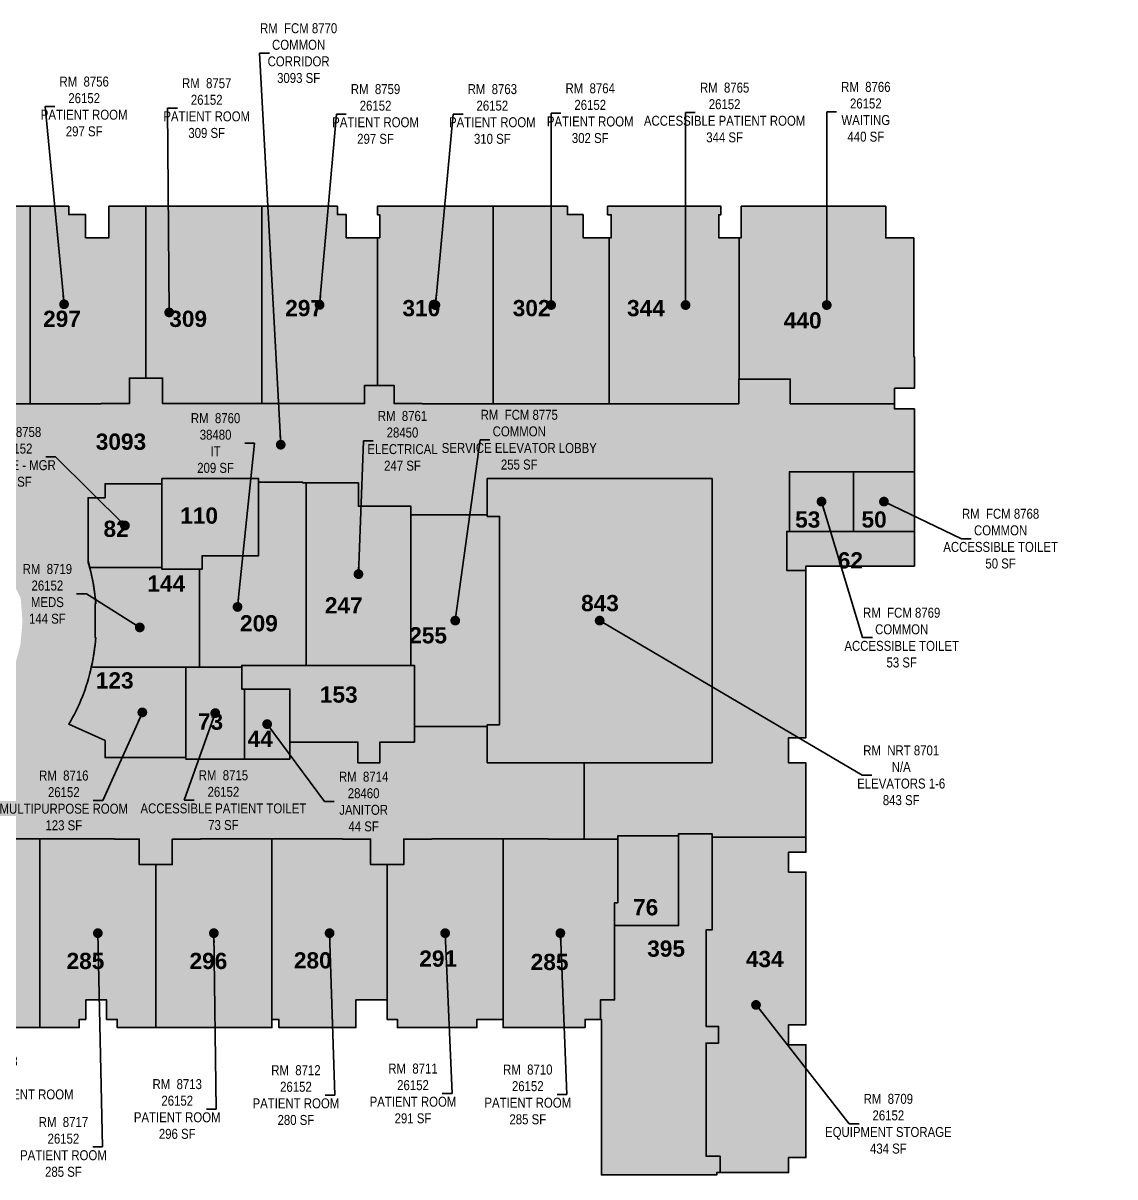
# Model space of a CAD drawing. Header units: inches. Extents: x -414 to 2565, y 1974 to 4508.
# Drawn here: x 1028 to 2565, y 2884 to 4508 of the extents above; entities that cross this region are included whole.
import ezdxf

# ---------------------------------------------------------------- set-up
doc = ezdxf.new("R2010")
doc.units = ezdxf.units.IN
doc.header["$LTSCALE"] = 96
doc.header["$MEASUREMENT"] = 0
doc.layers.get('Defpoints').update_dxf_attribs({"color": 31})
for name, color, linetype in [('0-LABEL', 3, 'Continuous'), ('1-NRT', 200, 'Continuous'), ('1-NRT-PTN', 253, 'Continuous'), ('3-FCM', 190, 'Continuous'), ('3-FCM-PTN', 9, 'Continuous'), ('4-OCC', 6, 'Continuous'), ('4-OCC-PTN', 95, 'Continuous')]:
    doc.layers.add(name, color=color, linetype=linetype)
doc.styles.add('AE-101i$0$Arial_B', font='arialbd.ttf', dxfattribs={"height": 9.132806})
doc.styles.add('ArialN', font='ARIALN.TTF')
doc.dimstyles.new('AB-220', dxfattribs={"dimscale": 220, "dimtxt": 0.070312, "dimasz": 0.0625, "dimexe": 0.0625, "dimexo": 0.125, "dimgap": 0.1875, "dimtad": 0, "dimdec": 4, "dimrnd": 0.0625, "dimzin": 0, "dimdsep": 46, "dimlunit": 4, "dimtxsty": 'ArialN', "dimblk": 'ARCHTICK', "dimcen": 0.0625, "dimclrd": 256, "dimclre": 256, "dimclrt": 256, "dimadec": 0, "dimazin": 0, "dimtfac": 1, "dimtdec": 4, "dimtofl": 0, "dimtmove": 2, "dimatfit": 3, "dimldrblk": 'DOT', "dimfxl": 0, "dimfrac": 2, "dimtolj": 1, "dimtzin": 0, "dimlwd": -1, "dimlwe": -1, "dimarcsym": 0})

# ---------------------------------------------------------------- blocks, each defined once
blk = doc.blocks.new('_ArchTick')
at = {"color": 0, "linetype": 'ByBlock', "const_width": 0.15}
blk.add_lwpolyline([(-0.5, -0.5), (0.5, 0.5)], dxfattribs=at)
blk = doc.blocks.new('_Dot')
at = {"lineweight": -2}
blk.add_line((-0.5, 0), (-1, 0), dxfattribs=at)
at = {"const_width": 0.5}
blk.add_lwpolyline([(-0.25, 0, 1), (0.25, 0, 1)], format="xyb", close=True, dxfattribs=at)
blk = doc.blocks.new('tags08')
at = {"layer": '0-LABEL', "char_height": 14, "attachment_point": 5, "style": 'ArialN'}
for s, insert in [('RM  FCM 8770\\PCOMMON\\PCORRIDOR\\P3093 SF', (1415.6, 4465.9)), ('RM  8756\\P26152\\PPATIENT ROOM\\P297 SF', (1113.7, 4390.8)), ('RM  8757\\P26152\\PPATIENT ROOM\\P309 SF', (1286.2, 4388.5)), ('RM  8759\\P26152\\PPATIENT ROOM\\P297 SF', (1523.9, 4380.2)), ('RM  8763\\P26152\\PPATIENT ROOM\\P310 SF', (1688.3, 4380.2)), ('RM  8764\\P26152\\PPATIENT ROOM\\P302 SF', (1826.1, 4381.3)), ('RM  8765\\P26152\\PACCESSIBLE PATIENT ROOM\\P344 SF', (2015.3, 4382.3)), ('RM  8766\\P26152\\PWAITING\\P440 SF', (2214.1, 4383.3)), ('RM  FCM 8775\\PCOMMON\\PSERVICE ELEVATOR LOBBY\\P255 SF', (1726.2, 3921.7)), ('RM  8760\\P38480\\PIT\\P209 SF', (1298.7, 3917)), ('RM  8761\\P28450\\PELECTRICAL\\P247 SF', (1561.8, 3920.1)), ('RM  8758\\P26152\\POFFICE - MGR\\P82 SF', (1018.5, 3897.5)), ('RM  FCM 8768\\PCOMMON\\PACCESSIBLE TOILET\\P50 SF', (2403.8, 3782.4)), ('RM  8719\\P26152\\PMEDS\\P144 SF', (1061.9, 3704.7)), ('RM  FCM 8769\\PCOMMON\\PACCESSIBLE TOILET\\P53 SF', (2264.6, 3643.1)), ('RM  NRT 8701\\PN/A\\PELEVATORS 1-6\\P843 SF', (2263.9, 3449.3)), ('RM  8716\\P26152\\PMULTIPURPOSE ROOM\\P123 SF', (1085, 3413.9)), ('RM  8715\\P26152\\PACCESSIBLE PATIENT TOILET\\P73 SF', (1309.7, 3414.3)), ('RM  8714\\P28460\\PJANITOR\\P44 SF', (1507.1, 3412.3)), ('RM  8718\\P26152\\PACCESSIBLE PATIENT ROOM\\P383 SF', (985.2, 3011.7)), ('RM  8712\\P26152\\PPATIENT ROOM\\P280 SF', (1411.8, 2999.1)), ('RM  8711\\P26152\\PPATIENT ROOM\\P291 SF', (1576.6, 3001.4)), ('RM  8710\\P26152\\PPATIENT ROOM\\P285 SF', (1738.2, 3000)), ('RM  8713\\P26152\\PPATIENT ROOM\\P296 SF', (1244.7, 2979.5)), ('RM  8709\\P26152\\PEQUIPMENT STORAGE\\P434 SF', (2245.8, 2958.8)), ('RM  8717\\P26152\\PPATIENT ROOM\\P285 SF', (1084.5, 2926.1))]:
    blk.add_mtext(s, dxfattribs=dict(at, insert=insert))
at = {"layer": '0-LABEL', "annotation_type": 0, "has_hookline": 1}
for points, hookline_direction, text_width in [([(1390.4, 3914.7), (1360.6, 4465.9), (1374.4, 4465.9)], 0, 106.7), ([(1085.4, 4112.4), (1058.7, 4390.8), (1072.5, 4390.8)], 0, 119.6), ([(1233.4, 4100.9), (1231.2, 4388.5), (1244.9, 4388.5)], 0, 119.6), ([(925.4, 4102.1), (898, 4380.9), (911.7, 4380.9)], 0, 119.6), ([(1445.1, 4111.5), (1468.9, 4380.2), (1482.7, 4380.2)], 0, 119.6), ([(1608.1, 4111.3), (1633.3, 4380.2), (1647.1, 4380.2)], 0, 119.6), ([(1771.1, 4111.3), (1771.1, 4381.3), (1784.9, 4381.3)], 0, 119.6), ([(1960.3, 4111.3), (1960.3, 4382.3), (1974, 4382.3)], 0, 226), ([(2159.1, 4111.3), (2159.1, 4383.3), (2172.9, 4383.3)], 0, 67.5), ([(1329.6, 3686.3), (1353.7, 3917), (1340, 3917)], 1, 67.5), ([(1499.8, 3732.5), (1506.8, 3920.1), (1520.6, 3920.1)], 0, 97), ([(1636.1, 3667.1), (1671.2, 3921.7), (1685, 3921.7)], 0, 217.5), ([(1171.1, 3800.9), (1073.5, 3897.5), (1059.7, 3897.5)], 1, 109.5), ([(2151.7, 3834.6), (2209.6, 3643.1), (2223.4, 3643.1)], 0, 161), ([(2239.6, 3834.6), (2348.8, 3782.4), (2362.5, 3782.4)], 0, 161), ([(1192, 3657.5), (1116.9, 3704.7), (1103.1, 3704.7)], 1, 67.6), ([(1839.4, 3667.1), (2208.9, 3449.3), (2222.7, 3449.3)], 0, 121.9), ([(1195.6, 3537.9), (1140, 3413.9), (1126.3, 3413.9)], 1, 178.5), ([(1298.2, 3536.9), (1254.7, 3414.3), (1268.5, 3414.3)], 0, 233.2), ([(1371.3, 3521.4), (1452.1, 3412.3), (1465.8, 3412.3)], 0, 68), ([(930.8, 3263.6), (930.2, 3011.7), (943.9, 3011.7)], 0, 226), ([(1133, 3227.1), (1139.5, 2926.1), (1125.7, 2926.1)], 1, 119.6), ([(1296.3, 3227.1), (1299.7, 2979.5), (1286, 2979.5)], 1, 119.6), ([(1459.2, 3227.1), (1466.8, 2999.1), (1453, 2999.1)], 1, 119.6), ([(1621.9, 3227.1), (1631.6, 3001.4), (1617.8, 3001.4)], 1, 119.6), ([(1784.1, 3227.1), (1793.2, 3000), (1779.5, 3000)], 1, 119.6), ([(765.5, 3175.3), (887.6, 2892.7), (901.4, 2892.7)], 0, 119.6), ([(2059.5, 3126.1), (2190.8, 2958.8), (2204.5, 2958.8)], 0, 176.1)]:
    blk.add_leader(points, dimstyle='AB-220', dxfattribs=dict(at, hookline_direction=hookline_direction, text_width=text_width))

msp = doc.modelspace()

# ---------------------------------------------------------------- hatches: boundary and pattern name
at = {"layer": '1-NRT-PTN'}
h = msp.add_hatch(color=256, dxfattribs=at)
h.dxf.hatch_style = 1
h.paths.add_polyline_path([(1279.8, 3739.5), (1223.1, 3739.5), (1223.1, 3867.1), (1359.3, 3867.1), (1359.3, 3758.3), (1279.8, 3758.3)])
h = msp.add_hatch(color=256, dxfattribs=at)
h.dxf.hatch_style = 1
h.paths.add_polyline_path([(1997.6, 3867.1), (1997.6, 3467.1), (1681.2, 3467.1), (1681.2, 3520.5), (1698.6, 3520.5), (1698.6, 3813.7), (1681.2, 3813.7), (1681.2, 3867.1)])
h = msp.add_hatch(color=256, dxfattribs=at)
h.dxf.hatch_style = 1
h.paths.add_polyline_path([(2282.5, 3792.6), (2282.5, 3743.8), (2129.7, 3743.8), (2129.7, 3737.8), (2102.8, 3737.8), (2102.8, 3792.6)])
h = msp.add_hatch(color=256, dxfattribs=at)
h.dxf.hatch_style = 1
h.paths.add_polyline_path([(1578.6, 3604.1), (1578.6, 3496.1), (1530.1, 3496.1), (1530.1, 3467.1), (1499.1, 3467.1), (1499.1, 3496.1), (1403.3, 3496.1), (1403.3, 3570.7), (1335.6, 3570.7), (1335.6, 3604.1)])
h = msp.add_hatch(color=256, dxfattribs=at)
h.dxf.hatch_style = 1
h.paths.add_polyline_path([(1997.6, 3367.1), (1997.6, 3231.6), (1989.2, 3231.6), (1989.2, 3095.8), (2006.8, 3095.8), (2006.8, 3072.3), (1989.2, 3072.3), (1989.2, 2913), (2009, 2913), (2009, 2890), (2004.3, 2890), (2004.3, 2886.8), (1841.8, 2886.8), (1841.8, 3105.7), (1840.5, 3105.7), (1840.5, 3133.2), (1860.5, 3133.2), (1860.5, 3237.7), (1950.6, 3237.7), (1950.6, 3367.1)])
at = {"layer": '3-FCM-PTN'}
h = msp.add_hatch(color=256, dxfattribs=at)
h.dxf.hatch_style = 1
edge = h.paths.add_edge_path()
edge.add_arc((865.4, 3662.1), 265.3, 346.8175, 355.9138)
edge.add_line((1130, 3643.2), (1130, 3643.2))
edge.add_line((1130, 3643.2), (1129.1, 3643.3))
edge.add_line((1129.1, 3643.3), (1129.1, 3690.8))
edge.add_line((1129.1, 3690.8), (1130, 3690.9))
edge.add_arc((844.3, 3669.4), 286.5, 4.3007, 15.1537)
edge.add_arc((830.6, 3667.1), 300.4, 14.9027, 16.1646)
edge.add_line((1119.1, 3750.7), (1119.1, 3840))
edge.add_line((1119.1, 3840), (1143.2, 3840))
edge.add_line((1143.2, 3840), (1143.2, 3859.8))
edge.add_line((1143.2, 3859.8), (1223.1, 3859.8))
edge.add_line((1223.1, 3859.8), (1223.1, 3867.1))
edge.add_line((1223.1, 3867.1), (1359.3, 3867.1))
edge.add_line((1359.3, 3867.1), (1359.3, 3862.2))
edge.add_line((1359.3, 3862.2), (1421.3, 3862.2))
edge.add_line((1421.3, 3862.2), (1421.3, 3861))
edge.add_line((1421.3, 3861), (1499.8, 3861))
edge.add_line((1499.8, 3861), (1499.8, 3828))
edge.add_line((1499.8, 3828), (1573.7, 3828))
edge.add_line((1573.7, 3828), (1573.7, 3816.1))
edge.add_line((1573.7, 3816.1), (1681.2, 3816.1))
edge.add_line((1681.2, 3816.1), (1681.2, 3867.1))
edge.add_line((1681.2, 3867.1), (1997.6, 3867.1))
edge.add_line((1997.6, 3867.1), (1997.6, 3467.1))
edge.add_line((1997.6, 3467.1), (1817.8, 3467.1))
edge.add_line((1817.8, 3467.1), (1817.8, 3359.6))
edge.add_line((1817.8, 3359.6), (1864.8, 3359.6))
edge.add_line((1864.8, 3359.6), (1864.8, 3364))
edge.add_line((1864.8, 3364), (1950.6, 3364))
edge.add_line((1950.6, 3364), (1950.6, 3367.1))
edge.add_line((1950.6, 3367.1), (1997.6, 3367.1))
edge.add_line((1997.6, 3367.1), (1997.6, 3362.2))
edge.add_line((1997.6, 3362.2), (2129.7, 3362.2))
edge.add_line((2129.7, 3362.2), (2129.7, 3466.8))
edge.add_line((2129.7, 3466.8), (2105.3, 3466.8))
edge.add_line((2105.3, 3466.8), (2105.3, 3502.2))
edge.add_line((2105.3, 3502.2), (2129.7, 3502.2))
edge.add_line((2129.7, 3502.2), (2129.7, 3737.8))
edge.add_line((2129.7, 3737.8), (2102.8, 3737.8))
edge.add_line((2102.8, 3737.8), (2102.8, 3792.6))
edge.add_line((2102.8, 3792.6), (2106.6, 3792.6))
edge.add_line((2106.6, 3792.6), (2106.6, 3876.6))
edge.add_line((2106.6, 3876.6), (2282.5, 3876.6))
edge.add_line((2282.5, 3876.6), (2282.5, 3965.1))
edge.add_line((2282.5, 3965.1), (2254.6, 3965.1))
edge.add_line((2254.6, 3965.1), (2254.6, 3972.3))
edge.add_line((2254.6, 3972.3), (2107.7, 3972.3))
edge.add_line((2107.7, 3972.3), (2107.7, 4007))
edge.add_line((2107.7, 4007), (2035.2, 4007))
edge.add_line((2035.2, 4007), (2035.2, 3972.3))
edge.add_line((2035.2, 3972.3), (1626.2, 3972.3))
edge.add_line((1626.2, 3972.3), (1589.5, 3972.3))
edge.add_line((1589.5, 3972.3), (1589.5, 3972.6))
edge.add_line((1589.5, 3972.6), (1550, 3972.6))
edge.add_line((1550, 3972.6), (1550, 3998.1))
edge.add_line((1550, 3998.1), (1508.5, 3998.1))
edge.add_line((1508.5, 3998.1), (1508.5, 3972.6))
edge.add_line((1508.5, 3972.6), (1299.3, 3972.6))
edge.add_line((1299.3, 3972.6), (1224, 3972.6))
edge.add_line((1224, 3972.6), (1224, 4008.6))
edge.add_line((1224, 4008.6), (1177.3, 4008.6))
edge.add_line((1177.3, 4008.6), (1177.3, 3972.6))
edge.add_line((1177.3, 3972.6), (1137.8, 3972.6))
edge.add_line((1137.8, 3972.6), (1137.8, 3972.3))
edge.add_line((1137.8, 3972.3), (937.5, 3972.3))
edge.add_line((937.5, 3972.3), (937.5, 3972.6))
edge.add_line((937.5, 3972.6), (828.5, 3972.6))
edge.add_line((828.5, 3972.6), (796, 3966.8))
edge.add_line((796, 3966.8), (794.2, 3966.5))
edge.add_line((794.2, 3966.5), (794.4, 3965.4))
edge.add_line((794.4, 3965.4), (790.4, 3964.6))
edge.add_line((790.4, 3964.6), (739.9, 3954.5))
edge.add_line((739.9, 3954.5), (737, 3953.9))
edge.add_line((737, 3953.9), (734, 3953.2))
edge.add_line((734, 3953.2), (731, 3952.4))
edge.add_line((731, 3952.4), (727.7, 3951.4))
edge.add_line((727.7, 3951.4), (678.8, 3936.8))
edge.add_line((678.8, 3936.8), (674.8, 3935.6))
edge.add_line((674.8, 3935.6), (674.4, 3936.8))
edge.add_line((674.4, 3936.8), (670.8, 3936))
edge.add_line((670.8, 3936), (663.8, 3932.6))
edge.add_arc((-3126.9, 11874.6), 8800.2, 295.37872, 295.5149, ccw=False)
edge.add_line((644.9, 3923.6), (639, 3920.8))
edge.add_arc((898.8, 3296.6), 676.1, 112.5939, 115.9887)
edge.add_line((602.5, 3904.3), (651.6, 3803.3))
edge.add_arc((811.9, 3474.7), 365.6, 115.62, 116.0015, ccw=False)
edge.add_arc((896.6, 3301.1), 558.7, 110.3623, 115.7517, ccw=False)
edge.add_line((702.2, 3824.9), (701.7, 3826.1))
edge.add_line((701.7, 3826.1), (705.4, 3827.3))
edge.add_line((705.4, 3827.3), (742.5, 3839.3))
edge.add_line((742.5, 3839.3), (746.2, 3840.5))
edge.add_line((746.2, 3840.5), (750.7, 3840.4))
edge.add_arc((909.1, 3250.8), 610.6, 100.7421, 105.0366, ccw=False)
edge.add_line((795.3, 3850.6), (793.7, 3857.7))
edge.add_arc((829.2, 3664.7), 196.1, 43.5973, 100.4107, ccw=False)
edge.add_arc((829.3, 3664.9), 196, 28.9694, 43.591, ccw=False)
edge.add_arc((802.6, 3647.9), 227.6, 13.066, 29.4666, ccw=False)
edge.add_line((1024.3, 3699.3), (1026.9, 3666))
edge.add_line((1026.9, 3666), (1023.9, 3632.8))
edge.add_line((1023.9, 3632.8), (1015.3, 3600.5))
edge.add_line((1015.3, 3600.5), (1001.4, 3570.2))
edge.add_line((1001.4, 3570.2), (982.5, 3542.7))
edge.add_line((982.5, 3542.7), (959.3, 3518.8))
edge.add_line((959.3, 3518.8), (932.3, 3499.1))
edge.add_line((932.3, 3499.1), (902.4, 3484.3))
edge.add_line((902.4, 3484.3), (870, 3474.6))
edge.add_line((870, 3474.6), (870, 3477.8))
edge.add_line((870, 3477.8), (866.3, 3477.8))
edge.add_line((866.3, 3477.8), (866.3, 3359.8))
edge.add_line((866.3, 3359.8), (880.1, 3359.8))
edge.add_line((880.1, 3359.8), (880.1, 3353.2))
edge.add_line((880.1, 3353.2), (920.5, 3353.2))
edge.add_line((920.5, 3353.2), (920.5, 3359.8))
edge.add_line((920.5, 3359.8), (1156.2, 3359.8))
edge.add_line((1156.2, 3359.8), (1156.2, 3359.6))
edge.add_line((1156.2, 3359.6), (1191.2, 3359.6))
edge.add_line((1191.2, 3359.6), (1191.2, 3323.6))
edge.add_line((1191.2, 3323.6), (1237.8, 3323.6))
edge.add_line((1237.8, 3323.6), (1237.8, 3359.6))
edge.add_line((1237.8, 3359.6), (1277.3, 3359.6))
edge.add_line((1277.3, 3359.6), (1277.3, 3359.8))
edge.add_line((1277.3, 3359.8), (1477.4, 3359.8))
edge.add_line((1477.4, 3359.8), (1477.4, 3359.6))
edge.add_line((1477.4, 3359.6), (1516.9, 3359.6))
edge.add_line((1516.9, 3359.6), (1516.9, 3323.6))
edge.add_line((1516.9, 3323.6), (1563.5, 3323.6))
edge.add_line((1563.5, 3323.6), (1563.5, 3359.6))
edge.add_line((1563.5, 3359.6), (1603, 3359.6))
edge.add_line((1603, 3359.6), (1603, 3359.8))
edge.add_line((1603, 3359.8), (1817.8, 3359.6))
edge.add_line((1817.8, 3359.6), (1817.8, 3467.1))
edge.add_line((1817.8, 3467.1), (1681.2, 3467.1))
edge.add_line((1681.2, 3467.1), (1681.2, 3518))
edge.add_line((1681.2, 3518), (1578.6, 3518))
edge.add_line((1578.6, 3518), (1578.6, 3496.1))
edge.add_line((1578.6, 3496.1), (1530.1, 3496.1))
edge.add_line((1530.1, 3496.1), (1530.1, 3467.1))
edge.add_line((1530.1, 3467.1), (1499.1, 3467.1))
edge.add_line((1499.1, 3467.1), (1499.1, 3496.1))
edge.add_line((1499.1, 3496.1), (1403.3, 3496.1))
edge.add_line((1403.3, 3496.1), (1403.3, 3472.2))
edge.add_line((1403.3, 3472.2), (1339.3, 3472.2))
edge.add_line((1339.3, 3472.2), (1335.6, 3472.2))
edge.add_line((1335.6, 3472.2), (1257, 3472.2))
edge.add_line((1257, 3472.2), (1257, 3474.3))
edge.add_line((1257, 3474.3), (1143.1, 3474.3))
edge.add_line((1143.1, 3474.3), (1143.1, 3498.3))
edge.add_line((1143.1, 3498.3), (1092.1, 3521.2))
edge.add_arc((866.8, 3656.1), 262.6, 329.082, 348.0237)
h = msp.add_hatch(color=256, dxfattribs=at)
h.dxf.hatch_style = 1
h.paths.add_polyline_path([(2282.5, 3876.6), (2282.5, 3792.6), (2196.7, 3792.6), (2196.7, 3876.6)])
h.paths.add_polyline_path([(2196.7, 3876.6), (2196.7, 3792.6), (2106.6, 3792.6), (2106.6, 3876.6)])
h = msp.add_hatch(color=256, dxfattribs=at)
h.dxf.hatch_style = 1
h.paths.add_polyline_path([(1681.2, 3816.1), (1573.7, 3816.1), (1573.7, 3604.1), (1578.6, 3604.1), (1578.6, 3518), (1681.2, 3518), (1681.2, 3520.5), (1698.6, 3520.5), (1698.6, 3813.7), (1681.2, 3813.7)])
h = msp.add_hatch(color=256, dxfattribs=at)
h.dxf.hatch_style = 1
h.paths.add_polyline_path([(1950.6, 3364), (1950.6, 3237.7), (1860.5, 3237.7), (1860.5, 3270), (1864.8, 3270), (1864.8, 3364)])
at = {"layer": '4-OCC-PTN'}
h = msp.add_hatch(color=26, dxfattribs=at)
h.dxf.hatch_style = 1
h.paths.add_polyline_path([(1037.6, 3972.3), (937.5, 3972.3), (937.5, 3972.6), (881.1, 3972.6), (881.1, 4004.6), (874.5, 4004.6), (874.5, 4206), (877.7, 4206), (877.7, 4238.3), (879.1, 4238.4), (878.6, 4250.3), (1037.6, 4250.3)])
h = msp.add_hatch(color=26, dxfattribs=at)
h.dxf.hatch_style = 1
h.paths.add_polyline_path([(1190.8, 4008.6), (1177.3, 4008.6), (1177.3, 3972.6), (1137.8, 3972.6), (1137.8, 3972.3), (1037.6, 3972.3), (1037.6, 4250.3), (1040.6, 4250.3), (1092.1, 4250.3), (1092.1, 4238.6), (1115.7, 4238.6), (1115.7, 4206), (1148.6, 4206), (1148.6, 4250.3), (1200.6, 4250.3), (1200.6, 4067.3), (1200.6, 4008.6)])
h = msp.add_hatch(color=26, dxfattribs=at)
h.dxf.hatch_style = 1
h.paths.add_polyline_path([(1363.6, 3972.6), (1224, 3972.6), (1224, 4008.6), (1210.5, 4008.6), (1200.6, 4008.6), (1200.6, 4067.3), (1200.6, 4250.3), (1363.6, 4250.3)])
h = msp.add_hatch(color=26, dxfattribs=at)
h.dxf.hatch_style = 1
h.paths.add_polyline_path([(1526.6, 3998.1), (1508.5, 3998.1), (1508.5, 3972.6), (1363.6, 3972.6), (1363.6, 4250.3), (1470.1, 4250.3), (1470.1, 4238.6), (1482.7, 4238.6), (1482.7, 4206), (1526.6, 4206)])
h = msp.add_hatch(color=26, dxfattribs=at)
h.dxf.hatch_style = 1
h.paths.add_polyline_path([(1689.6, 4250.3), (1689.6, 3972.3), (1589.5, 3972.3), (1589.5, 3972.6), (1550, 3972.6), (1550, 3998.1), (1526.6, 3998.1), (1526.6, 4206), (1529.7, 4206), (1529.7, 4238.5), (1526.6, 4238.5), (1526.6, 4250.3)])
h = msp.add_hatch(color=26, dxfattribs=at)
h.dxf.hatch_style = 1
h.paths.add_polyline_path([(1852.6, 3972.3), (1689.6, 3972.3), (1689.6, 4250.3), (1794.1, 4250.3), (1794.1, 4238.6), (1816, 4238.6), (1816, 4206), (1852.6, 4206)])
h = msp.add_hatch(color=26, dxfattribs=at)
h.dxf.hatch_style = 1
h.paths.add_polyline_path([(2035.8, 4206), (2035.8, 4007), (2035.2, 4007), (2035.2, 3972.3), (1855.7, 3972.3), (1852.6, 3972.3), (1852.6, 4206), (1855.7, 4206), (1855.7, 4238.5), (1850.6, 4238.5), (1850.6, 4250.3), (2010.1, 4250.3), (2010.1, 4238.5), (2007, 4238.5), (2007, 4206)])
h = msp.add_hatch(color=26, dxfattribs=at)
h.dxf.hatch_style = 1
h.paths.add_polyline_path([(2281.5, 4205.7), (2281.5, 4038.6), (2282.5, 4038.6), (2282.5, 3994.1), (2254.6, 3994.1), (2254.6, 3972.3), (2107.7, 3972.3), (2107.7, 4007), (2035.8, 4007), (2035.8, 4206), (2038.8, 4206), (2038.8, 4250.3), (2242.1, 4250.3), (2242.1, 4205.7)])
h = msp.add_hatch(color=26, dxfattribs=at)
h.dxf.hatch_style = 1
h.paths.add_polyline_path([(1223.1, 3859.8), (1223.1, 3741.9), (1121.5, 3741.9), (1119.1, 3750.7), (1119.1, 3840), (1143.2, 3840), (1143.2, 3859.8)])
h = msp.add_hatch(color=91, dxfattribs=at)
h.dxf.hatch_style = 1
h.paths.add_polyline_path([(1359.3, 3862.2), (1421.3, 3862.2), (1421.3, 3861), (1426, 3861), (1426, 3604.1), (1408.6, 3604.1), (1335.6, 3604.1), (1335.6, 3601.6), (1276.2, 3601.6), (1276.2, 3739.5), (1279.8, 3739.5), (1279.8, 3758.3), (1359.3, 3758.3)])
h = msp.add_hatch(color=55, dxfattribs=at)
h.dxf.hatch_style = 1
h.paths.add_polyline_path([(1573.7, 3828), (1573.7, 3604.1), (1426, 3604.1), (1426, 3861), (1499.8, 3861), (1499.8, 3828)])
h = msp.add_hatch(color=26, dxfattribs=at)
h.dxf.hatch_style = 1
edge = h.paths.add_edge_path()
edge.add_line((1130, 3643.2), (1129.1, 3643.3))
edge.add_line((1129.1, 3643.3), (1129.1, 3690.8))
edge.add_line((1129.1, 3690.8), (1130, 3690.9))
edge.add_arc((830.6, 3667.1), 300.4, 4.5518, 14.4221)
edge.add_line((1121.5, 3741.9), (1223.1, 3741.9))
edge.add_line((1223.1, 3741.9), (1223.1, 3739.5))
edge.add_line((1223.1, 3739.5), (1276.2, 3739.5))
edge.add_line((1276.2, 3739.5), (1276.2, 3601.6))
edge.add_line((1276.2, 3601.6), (1123.7, 3601.6))
edge.add_line((1123.7, 3601.6), (1124.3, 3604.1))
edge.add_arc((830.6, 3667.1), 300.4, 347.8928, 355.4485)
h = msp.add_hatch(color=26, dxfattribs=at)
h.dxf.hatch_style = 1
edge = h.paths.add_edge_path()
edge.add_line((1123.7, 3601.6), (1257, 3601.6))
edge.add_line((1257, 3601.6), (1257, 3474.3))
edge.add_line((1257, 3474.3), (1143.1, 3474.3))
edge.add_line((1143.1, 3474.3), (1143.1, 3498.3))
edge.add_line((1143.1, 3498.3), (1092.1, 3521.2))
edge.add_arc((866.8, 3656.1), 262.6, 329.082, 348.0237)
h = msp.add_hatch(color=26, dxfattribs=at)
h.dxf.hatch_style = 1
h.paths.add_polyline_path([(1339.3, 3570.7), (1339.3, 3472.2), (1257, 3472.2), (1257, 3601.6), (1335.6, 3601.6), (1335.6, 3570.7)])
h = msp.add_hatch(color=201, dxfattribs=at)
h.dxf.hatch_style = 1
h.paths.add_polyline_path([(1403.3, 3570.7), (1403.3, 3472.2), (1339.3, 3472.2), (1339.3, 3570.7)])
h = msp.add_hatch(color=26, dxfattribs=at)
h.dxf.hatch_style = 1
h.paths.add_polyline_path([(1051.5, 3359.8), (1051.5, 3094.3), (936.2, 3094.3), (936.2, 3105.7), (904.7, 3105.7), (904.7, 3131), (930.1, 3156.5), (913.1, 3173.5), (905.1, 3165.5), (748.1, 3322.5), (776.6, 3350.9), (781.7, 3350.9), (781.7, 3359.6), (846.2, 3359.6), (846.2, 3359.8), (880.1, 3359.8), (880.1, 3353.2), (920.5, 3353.2), (920.5, 3359.8)])
h = msp.add_hatch(color=26, dxfattribs=at)
h.dxf.hatch_style = 1
h.paths.add_polyline_path([(1191.2, 3359.6), (1191.2, 3323.6), (1214.5, 3323.6), (1214.5, 3094.3), (1160.2, 3094.3), (1160.2, 3105.7), (1145.2, 3105.7), (1145.2, 3133.2), (1115.9, 3133.2), (1116, 3105.7), (1106.7, 3105.7), (1106.7, 3094.3), (1051.5, 3094.3), (1051.5, 3359.8), (1156.2, 3359.8), (1156.2, 3359.6)])
h = msp.add_hatch(color=26, dxfattribs=at)
h.dxf.hatch_style = 1
h.paths.add_polyline_path([(1378.1, 3359.8), (1378.1, 3094.3), (1214.5, 3094.3), (1214.5, 3323.6), (1237.8, 3323.6), (1237.8, 3359.6), (1277.3, 3359.6), (1277.3, 3359.8), (1314.1, 3359.8)])
h = msp.add_hatch(color=26, dxfattribs=at)
h.dxf.hatch_style = 1
h.paths.add_polyline_path([(1516.9, 3359.6), (1516.9, 3323.6), (1540.2, 3323.6), (1540.2, 3133.2), (1496.2, 3133.2), (1496.2, 3094.3), (1387.9, 3094.3), (1387.9, 3105.7), (1378.1, 3105.7), (1378.1, 3359.8), (1477.4, 3359.8), (1477.4, 3359.6)])
h = msp.add_hatch(color=26, dxfattribs=at)
h.dxf.hatch_style = 1
h.paths.add_polyline_path([(1703.5, 3359.8), (1703.5, 3105.7), (1666.7, 3105.7), (1666.7, 3094.3), (1554.7, 3094.3), (1554.7, 3105.7), (1540.2, 3105.7), (1540.2, 3323.6), (1563.5, 3323.6), (1563.5, 3359.6), (1603, 3359.6), (1603, 3359.8), (1639.8, 3359.8)])
h = msp.add_hatch(color=26, dxfattribs=at)
h.dxf.hatch_style = 1
h.paths.add_polyline_path([(1864.8, 3359.6), (1864.8, 3270), (1860.5, 3270), (1860.5, 3133.2), (1840.5, 3133.2), (1840.5, 3105.7), (1818.8, 3105.7), (1818.8, 3094.3), (1703.5, 3094.3), (1703.5, 3359.8), (1767, 3359.8), (1767, 3359.6), (1808.2, 3359.6)])
h = msp.add_hatch(color=26, dxfattribs=at)
h.dxf.hatch_style = 1
h.paths.add_polyline_path([(2129.7, 3362.2), (2129.7, 3341.1), (2105.3, 3341.1), (2105.3, 3313.1), (2129.7, 3313.1), (2129.7, 3098.1), (2105.3, 3098.1), (2105.3, 3070.1), (2129.7, 3070.1), (2129.7, 2911.3), (2105.3, 2911.3), (2105.3, 2890), (2009, 2890), (2009, 2913), (1989.2, 2913), (1989.2, 3072.3), (2006.8, 3072.3), (2006.8, 3095.8), (1989.2, 3095.8), (1989.2, 3231.6), (1997.6, 3231.6), (1997.6, 3362.2)])

# ---------------------------------------------------------------- linework, layer by layer
at = {"layer": '1-NRT'}
msp.add_lwpolyline([(1279.8, 3739.5), (1223.1, 3739.5), (1223.1, 3867.1), (1359.3, 3867.1), (1359.3, 3758.3), (1279.8, 3758.3), (1279.8, 3739.5)], dxfattribs=at)
for points in [[(1997.6, 3867.1), (1997.6, 3467.1), (1681.2, 3467.1), (1681.2, 3520.5), (1698.6, 3520.5), (1698.6, 3813.7), (1681.2, 3813.7), (1681.2, 3867.1)], [(2282.5, 3792.6), (2282.5, 3743.8), (2129.7, 3743.8), (2129.7, 3737.8), (2102.8, 3737.8), (2102.8, 3792.6)], [(1578.6, 3604.1), (1578.6, 3496.1), (1530.1, 3496.1), (1530.1, 3467.1), (1499.1, 3467.1), (1499.1, 3496.1), (1403.3, 3496.1), (1403.3, 3570.7), (1335.6, 3570.7), (1335.6, 3604.1)], [(1997.6, 3367.1), (1997.6, 3231.6), (1989.2, 3231.6), (1989.2, 3095.8), (2006.8, 3095.8), (2006.8, 3072.3), (1989.2, 3072.3), (1989.2, 2913), (2009, 2913), (2009, 2890), (2004.3, 2890), (2004.3, 2886.8), (1841.8, 2886.8), (1841.8, 3105.7), (1840.5, 3105.7), (1840.5, 3133.2), (1860.5, 3133.2), (1860.5, 3237.7), (1950.6, 3237.7), (1950.6, 3367.1)]]:
    msp.add_lwpolyline(points, close=True, dxfattribs=at)
at = {"layer": '3-FCM'}
msp.add_lwpolyline([(920.5, 3359.8), (1156.2, 3359.8), (1156.2, 3359.6), (1191.2, 3359.6), (1191.2, 3323.6), (1237.8, 3323.6), (1237.8, 3359.6), (1277.3, 3359.6), (1277.3, 3359.8), (1477.4, 3359.8), (1477.4, 3359.6), (1516.9, 3359.6), (1516.9, 3323.6), (1563.5, 3323.6), (1563.5, 3359.6), (1603, 3359.6), (1603, 3359.8), (1817.8, 3359.6), (1817.8, 3467.1), (1681.2, 3467.1), (1681.2, 3518), (1578.6, 3518), (1578.6, 3496.1), (1530.1, 3496.1), (1530.1, 3467.1), (1499.1, 3467.1), (1499.1, 3496.1), (1403.3, 3496.1), (1403.3, 3472.2), (1339.3, 3472.2), (1335.6, 3472.2), (1257, 3472.2), (1257, 3474.3), (1143.1, 3474.3), (1143.1, 3498.3), (1092.1, 3521.2, 0.082838), (1123.7, 3601.6, 0.039711), (1130, 3643.2), (1130, 3643.2), (1129.1, 3643.3), (1129.1, 3690.8), (1130, 3690.9, 0.047391), (1120.8, 3744.3, 0.005506), (1119.1, 3750.7), (1119.1, 3840), (1143.2, 3840), (1143.2, 3859.8), (1223.1, 3859.8), (1223.1, 3867.1), (1359.3, 3867.1), (1359.3, 3862.2), (1421.3, 3862.2), (1421.3, 3861), (1499.8, 3861), (1499.8, 3828), (1573.7, 3828), (1573.7, 3816.1), (1681.2, 3816.1), (1681.2, 3867.1), (1997.6, 3867.1), (1997.6, 3467.1), (1817.8, 3467.1), (1817.8, 3359.6), (1864.8, 3359.6), (1864.8, 3364), (1950.6, 3364), (1950.6, 3367.1), (1997.6, 3367.1), (1997.6, 3362.2), (2129.7, 3362.2), (2129.7, 3466.8), (2105.3, 3466.8), (2105.3, 3502.2), (2129.7, 3502.2), (2129.7, 3737.8), (2102.8, 3737.8), (2102.8, 3792.6), (2106.6, 3792.6), (2106.6, 3876.6), (2282.5, 3876.6), (2282.5, 3965.1), (2254.6, 3965.1), (2254.6, 3972.3), (2107.7, 3972.3), (2107.7, 4007), (2035.2, 4007), (2035.2, 3972.3), (1626.2, 3972.3), (1589.5, 3972.3), (1589.5, 3972.6), (1550, 3972.6), (1550, 3998.1), (1508.5, 3998.1), (1508.5, 3972.6), (1299.3, 3972.6), (1224, 3972.6), (1224, 4008.6), (1177.3, 4008.6), (1177.3, 3972.6), (1137.8, 3972.6), (1137.8, 3972.3), (937.5, 3972.3)], format="xyb", dxfattribs=at)
for points in [[(2196.7, 3876.6), (2196.7, 3792.6), (2106.6, 3792.6), (2106.6, 3876.6)], [(2282.5, 3876.6), (2282.5, 3792.6), (2196.7, 3792.6), (2196.7, 3876.6)], [(1681.2, 3816.1), (1573.7, 3816.1), (1573.7, 3604.1), (1578.6, 3604.1), (1578.6, 3518), (1681.2, 3518), (1681.2, 3520.5), (1698.6, 3520.5), (1698.6, 3813.7), (1681.2, 3813.7)], [(1950.6, 3364), (1950.6, 3237.7), (1860.5, 3237.7), (1860.5, 3270), (1864.8, 3270), (1864.8, 3364)]]:
    msp.add_lwpolyline(points, close=True, dxfattribs=at)
at = {"layer": '4-OCC'}
msp.add_line((1375.1, 3359.8), (1381.2, 3359.8), dxfattribs=at)
for points in [[(1037.6, 3972.3), (937.5, 3972.3), (937.5, 3972.6), (881.1, 3972.6), (881.1, 4004.6), (874.5, 4004.6), (874.5, 4206), (877.7, 4206), (877.7, 4238.3), (879.1, 4238.4), (878.6, 4250.3), (1037.6, 4250.3)], [(1190.8, 4008.6), (1177.3, 4008.6), (1177.3, 3972.6), (1137.8, 3972.6), (1137.8, 3972.3), (1037.6, 3972.3), (1037.6, 4250.3), (1040.6, 4250.3), (1092.1, 4250.3), (1092.1, 4238.6), (1115.7, 4238.6), (1115.7, 4206), (1148.6, 4206), (1148.6, 4250.3), (1200.6, 4250.3), (1200.6, 4067.3), (1200.6, 4008.6)], [(1363.6, 3972.6), (1224, 3972.6), (1224, 4008.6), (1210.5, 4008.6), (1200.6, 4008.6), (1200.6, 4067.3), (1200.6, 4250.3), (1363.6, 4250.3)], [(1689.6, 4250.3), (1689.6, 3972.3), (1589.5, 3972.3), (1589.5, 3972.6), (1550, 3972.6), (1550, 3998.1), (1526.6, 3998.1), (1526.6, 4206), (1529.7, 4206), (1529.7, 4238.5), (1526.6, 4238.5), (1526.6, 4250.3)], [(1852.6, 3972.3), (1689.6, 3972.3), (1689.6, 4250.3), (1794.1, 4250.3), (1794.1, 4238.6), (1816, 4238.6), (1816, 4206), (1852.6, 4206)], [(2035.8, 4206), (2035.8, 4007), (2035.2, 4007), (2035.2, 3972.3), (1855.7, 3972.3), (1852.6, 3972.3), (1852.6, 4206), (1855.7, 4206), (1855.7, 4238.5), (1850.6, 4238.5), (1850.6, 4250.3), (2010.1, 4250.3), (2010.1, 4238.5), (2007, 4238.5), (2007, 4206)], [(2281.5, 4205.7), (2281.5, 4038.6), (2282.5, 4038.6), (2282.5, 3994.1), (2254.6, 3994.1), (2254.6, 3972.3), (2107.7, 3972.3), (2107.7, 4007), (2035.8, 4007), (2035.8, 4206), (2038.8, 4206), (2038.8, 4250.3), (2242.1, 4250.3), (2242.1, 4205.7)], [(1223.1, 3859.8), (1223.1, 3741.9), (1121.5, 3741.9), (1119.1, 3750.7), (1119.1, 3840), (1143.2, 3840), (1143.2, 3859.8)], [(1359.3, 3862.2), (1421.3, 3862.2), (1421.3, 3861), (1426, 3861), (1426, 3604.1), (1408.6, 3604.1), (1335.6, 3604.1), (1335.6, 3601.6), (1276.2, 3601.6), (1276.2, 3739.5), (1279.8, 3739.5), (1279.8, 3758.3), (1359.3, 3758.3)], [(1573.7, 3828), (1573.7, 3604.1), (1426, 3604.1), (1426, 3861), (1499.8, 3861), (1499.8, 3828)], [(1339.3, 3570.7), (1339.3, 3472.2), (1257, 3472.2), (1257, 3601.6), (1335.6, 3601.6), (1335.6, 3570.7), (1339.3, 3570.7)], [(1403.3, 3570.7), (1403.3, 3472.2), (1339.3, 3472.2), (1339.3, 3570.7)], [(1051.5, 3359.8), (1051.5, 3094.3), (936.2, 3094.3), (936.2, 3105.7), (904.7, 3105.7), (904.7, 3131), (930.1, 3156.5), (913.1, 3173.5), (905.1, 3165.5), (748.1, 3322.5), (776.6, 3350.9), (781.7, 3350.9), (781.7, 3359.6), (846.2, 3359.6), (846.2, 3359.8), (880.1, 3359.8), (880.1, 3353.2), (920.5, 3353.2), (920.5, 3359.8)], [(1191.2, 3359.6), (1191.2, 3323.6), (1214.5, 3323.6), (1214.5, 3094.3), (1160.2, 3094.3), (1160.2, 3105.7), (1145.2, 3105.7), (1145.2, 3133.2), (1115.9, 3133.2), (1116, 3105.7), (1106.7, 3105.7), (1106.7, 3094.3), (1051.5, 3094.3), (1051.5, 3359.8), (1156.2, 3359.8), (1156.2, 3359.6), (1156.2, 3359.6)], [(1378.1, 3359.8), (1378.1, 3094.3), (1214.5, 3094.3), (1214.5, 3323.6), (1237.8, 3323.6), (1237.8, 3359.6), (1277.3, 3359.6), (1277.3, 3359.8), (1314.1, 3359.8)], [(1516.9, 3359.6), (1516.9, 3323.6), (1540.2, 3323.6), (1540.2, 3133.2), (1496.2, 3133.2), (1496.2, 3094.3), (1387.9, 3094.3), (1387.9, 3105.7), (1378.1, 3105.7), (1378.1, 3359.8), (1477.4, 3359.8), (1477.4, 3359.6)], [(1703.5, 3359.8), (1703.5, 3105.7), (1666.7, 3105.7), (1666.7, 3094.3), (1554.7, 3094.3), (1554.7, 3105.7), (1540.2, 3105.7), (1540.2, 3323.6), (1563.5, 3323.6), (1563.5, 3359.6), (1603, 3359.6), (1603, 3359.8), (1639.8, 3359.8)], [(1864.8, 3359.6), (1864.8, 3270), (1860.5, 3270), (1860.5, 3133.2), (1840.5, 3133.2), (1840.5, 3105.7), (1818.8, 3105.7), (1818.8, 3094.3), (1703.5, 3094.3), (1703.5, 3359.8), (1767, 3359.8), (1767, 3359.6), (1808.2, 3359.6)], [(2129.7, 3362.2), (2129.7, 3341.1), (2105.3, 3341.1), (2105.3, 3313.1), (2129.7, 3313.1), (2129.7, 3098.1), (2105.3, 3098.1), (2105.3, 3070.1), (2129.7, 3070.1), (2129.7, 2911.3), (2105.3, 2911.3), (2105.3, 2890), (2009, 2890), (2009, 2913), (1989.2, 2913), (1989.2, 3072.3), (2006.8, 3072.3), (2006.8, 3095.8), (1989.2, 3095.8), (1989.2, 3231.6), (1997.6, 3231.6), (1997.6, 3362.2)]]:
    msp.add_lwpolyline(points, close=True, dxfattribs=at)
msp.add_lwpolyline([(1526.6, 3998.1), (1508.5, 3998.1), (1508.5, 3972.6), (1363.6, 3972.6), (1363.6, 4250.3), (1470.1, 4250.3), (1470.1, 4238.6), (1482.7, 4238.6), (1482.7, 4206), (1526.6, 4206), (1526.6, 3998.1), (1526.6, 3998.1), (1526.6, 3998.1)], dxfattribs=at)
for points in [[(1130, 3643.2), (1129.1, 3643.3), (1129.1, 3690.8), (1130, 3690.9, 0.043094), (1121.5, 3741.9), (1223.1, 3741.9), (1223.1, 3739.5), (1276.2, 3739.5), (1276.2, 3601.6), (1123.7, 3601.6), (1124.3, 3604.1, 0.03298)], [(1123.7, 3601.6), (1257, 3601.6), (1257, 3474.3), (1143.1, 3474.3), (1143.1, 3498.3), (1092.1, 3521.2, 0.082838)]]:
    msp.add_lwpolyline(points, format="xyb", close=True, dxfattribs=at)

# ---------------------------------------------------------------- block references
at = {"layer": '0-LABEL'}
msp.add_blockref('tags08', (0, 0), dxfattribs=at)

# ---------------------------------------------------------------- texts
at = {"layer": 'Defpoints', "style": 'AE-101i$0$Arial_B'}
for s, p in [('297', (1396.7, 4095.6)), ('310', (1561.8, 4095.6)), ('302', (1717, 4095.6)), ('344', (1877.9, 4095.6)), ('297', (1055.9, 4080.5)), ('309', (1233.5, 4080.5)), ('440', (2098.6, 4078.3)), ('3093', (1130, 3907.6)), ('110', (1248.9, 3803.5)), ('53', (2114.6, 3798)), ('50', (2208, 3798)), ('82', (1140.9, 3784.9)), ('62', (2174.6, 3740.5)), ('144', (1202.7, 3707.8)), ('843', (1813.2, 3680.3)), ('247', (1452.5, 3677.1)), ('209', (1333.1, 3651.9)), ('255', (1571.3, 3635)), ('123', (1130.1, 3571.5)), ('153', (1445.5, 3551.6)), ('73', (1273.8, 3513.5)), ('44', (1343.8, 3489.1)), ('76', (1886.4, 3252.2)), ('395', (1906.3, 3194)), ('285', (1088.9, 3176.6)), ('296', (1262, 3176.6)), ('280', (1408.9, 3177.4)), ('291', (1585.5, 3179.9)), ('434', (2045.2, 3179.3)), ('285', (1742.3, 3175.2))]:
    msp.add_text(s, height=22.83, dxfattribs=at).set_placement(p)

doc.saveas('drawing.dxf')
